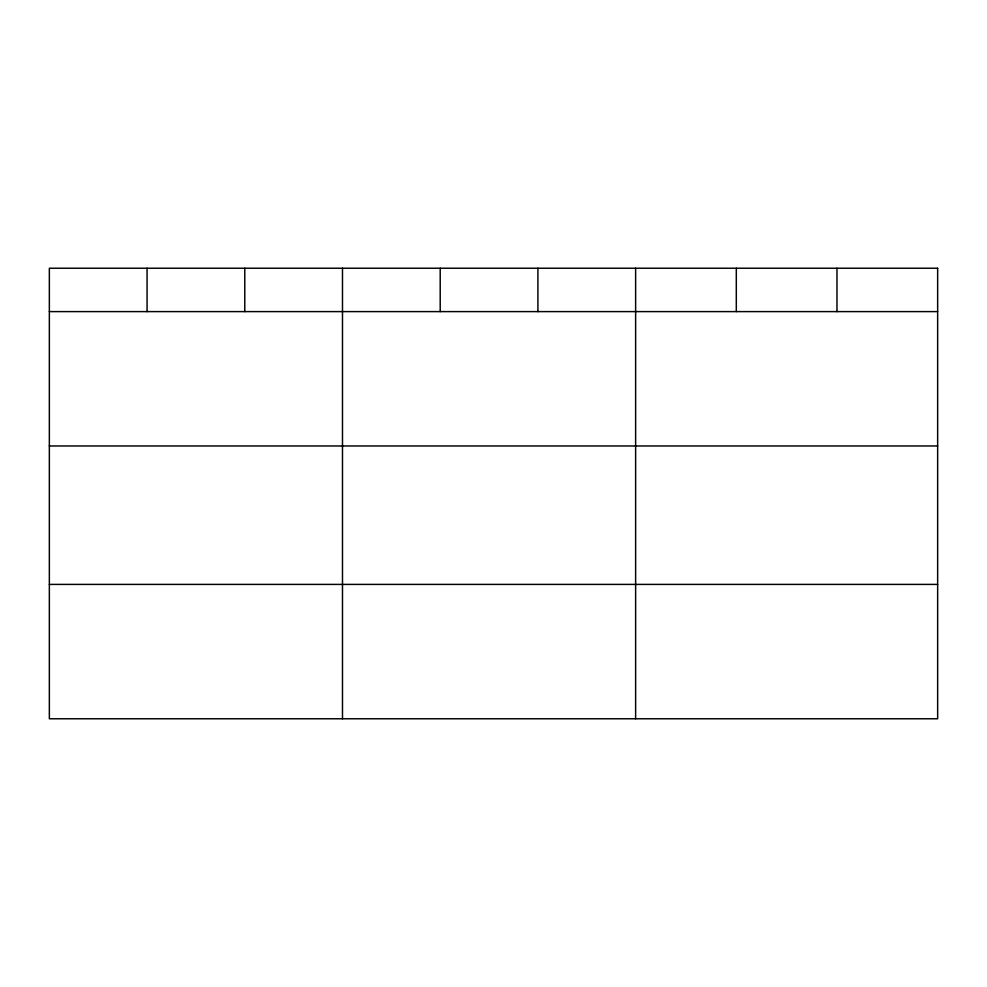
<?xml version="1.0" encoding="UTF-8"?>
<svg xmlns="http://www.w3.org/2000/svg" width="987" height="987" viewBox="0 0 987 987"><rect width="100%" height="100%" fill="white"/><g stroke="black" fill="none" stroke-linecap="round" stroke-linejoin="round"><path stroke-width="1.48" d="M49.35 311.608L937.65 311.608M49.35 445.976L937.65 445.976M49.35 584.403L937.65 584.403M836.976 268.23L836.976 311.608M736.302 268.23L736.302 311.608M635.628 268.23L635.628 718.77M537.915 268.23L537.915 311.608M440.202 268.23L440.202 311.608M342.489 268.23L342.489 718.77M244.776 268.23L244.776 311.608M147.063 268.23L147.063 311.608M937.65 268.23L49.35 268.23L49.35 718.77L937.65 718.77L937.65 268.23"/></g></svg>
